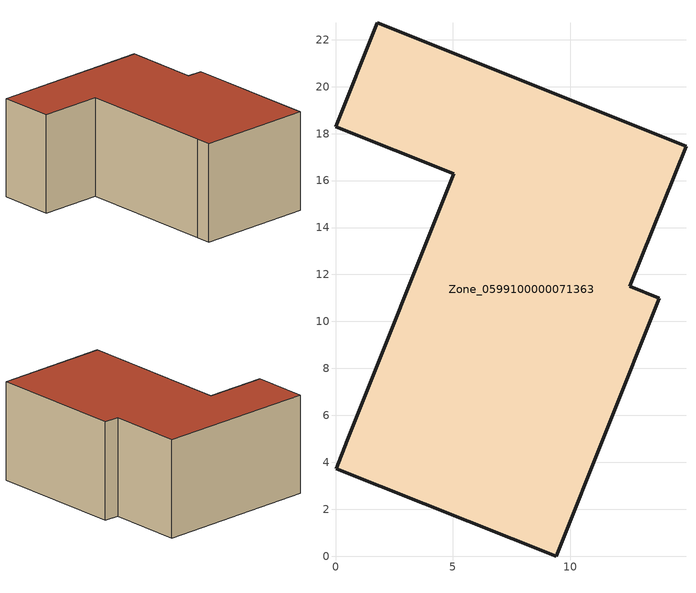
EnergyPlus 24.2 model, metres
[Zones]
Zone_0599100000071363
 floor ground (C_G): 9.4,0 0.03,3.73 0.49,4.93 5.03,16.28 0,18.29 1.77,22.72 14.93,17.47 12.54,11.49 13.79,10.99 z0
 wall outside (C_F): 14.93,17.47 1.77,22.72 0,18.29 5.03,16.28 0.49,4.93 0.03,3.73 9.4,0 13.79,10.99 12.54,11.49 14.93,17.47 z0:8.59
 roof outside (C_R): 0.03,3.73 9.4,0 13.79,10.99 12.54,11.49 14.93,17.47 1.77,22.72 0,18.29 5.03,16.28 0.49,4.93 z8.59
[BUILDING]
Pand.0599100000071363: North Axis=0; Terrain=City; Loads Convergence Tolerance Value=0.04; Temperature Convergence Tolerance Value=0.4; Solar Distribution=FullExterior; Maximum Number of Warmup Days=25; Minimum Number of Warmup Days=1
[Site:Location]
Rotterdam.The.Hague.AP_ZH_NLD Design_Conditions: Latitude=51.96; Longitude=4.45; Time Zone=1; Elevation=-4.5
[SITE:GROUNDTEMPERATURE:BUILDINGSURFACE]
18, 18, 18, 18, 18, 18, 18, 18, 18, 18, 18, 18
[MATERIAL] Thermal Absorptance=0.9; Solar Absorptance=0.7; Visible Absorptance=0.7
Name | Roughness | Thickness | Conductivity | Density | Specific Heat
G.D.1965 | MediumSmooth | 0.15 | 1 | 540 | 1210
F.D.1965 | Rough | 0.3 | 0.857143 | 1920 | 840
R.D.1965 | MediumRough | 0.2 | 0.08 | 1500 | 1000
[CONSTRUCTION]
C_G: G.D.1965
C_F: F.D.1965
C_R: R.D.1965
[ZONE]
Zone_0599100000071363: Type=1; Multiplier=1; Ceiling Height=Autocalculate; Volume=Autocalculate; Floor Area=autocalculate; Part of Total Floor Area=Yes
[ZONEINFILTRATION:DESIGNFLOWRATE]
Infil_Zone_0599100000071363: Zone or ZoneList or Space or SpaceList=Zone_0599100000071363; Schedule=AlwaysOn; Design Flow Rate Calculation Method=Flow/Area; Flow Rate per Floor Area=0.0042; Constant Term Coefficient=1; Temperature Term Coefficient=0; Velocity Term Coefficient=0; Velocity Squared Term Coefficient=0
[HVACTEMPLATE:ZONE:IDEALLOADSAIRSYSTEM]
Zone_0599100000071363: Maximum Heating Supply Air Temperature=50; Minimum Cooling Supply Air Temperature=13; Maximum Heating Supply Air Humidity Ratio=0.0156; Minimum Cooling Supply Air Humidity Ratio=0.0077; Heating Limit=NoLimit; Cooling Limit=NoLimit; Dehumidification Control Type=ConstantSensibleHeatRatio; Cooling Sensible Heat Ratio=0.7; Dehumidification Setpoint=60; Humidification Control Type=None; Humidification Setpoint=30; Outdoor Air Method=None; Outdoor Air Flow Rate per Person=0.00944; Outdoor Air Flow Rate per Zone Floor Area=0; Outdoor Air Flow Rate per Zone=0; Demand Controlled Ventilation Type=None; Outdoor Air Economizer Type=NoEconomizer; Heat Recovery Type=None; Sensible Heat Recovery Effectiveness=0.7; Latent Heat Recovery Effectiveness=0.65
[ZONECONTROL:THERMOSTAT]
ThermostatControl_Zone_0599100000071363: Zone or ZoneList=Zone_0599100000071363; Control Type Schedule=DualSetpointControlType; Control 1=Thermostat_Zone_0599100000071363; Temperature Difference Between Cutout And Setpoint=0
[THERMOSTATSETPOINT:DUALSETPOINT]
Thermostat_Zone_0599100000071363: Heating Setpoint Temperature Schedule=HeatingSetpoint_Zone_0599100000071363; Cooling Setpoint Temperature Schedule=CoolingSetpoint_Zone_0599100000071363
[SCHEDULE:COMPACT]
HeatingSetpoint_Zone_0599100000071363: Through: 12/31, For: AllDays, Until: 24:00, 21
CoolingSetpoint_Zone_0599100000071363: Through: 12/31, For: AllDays, Until: 24:00, 24
DualSetpointControlType: Through: 12/31, For: AllDays, Until: 24:00, 4
AlwaysOn: Through: 12/31, For: AllDays, Until: 24:00, 1
